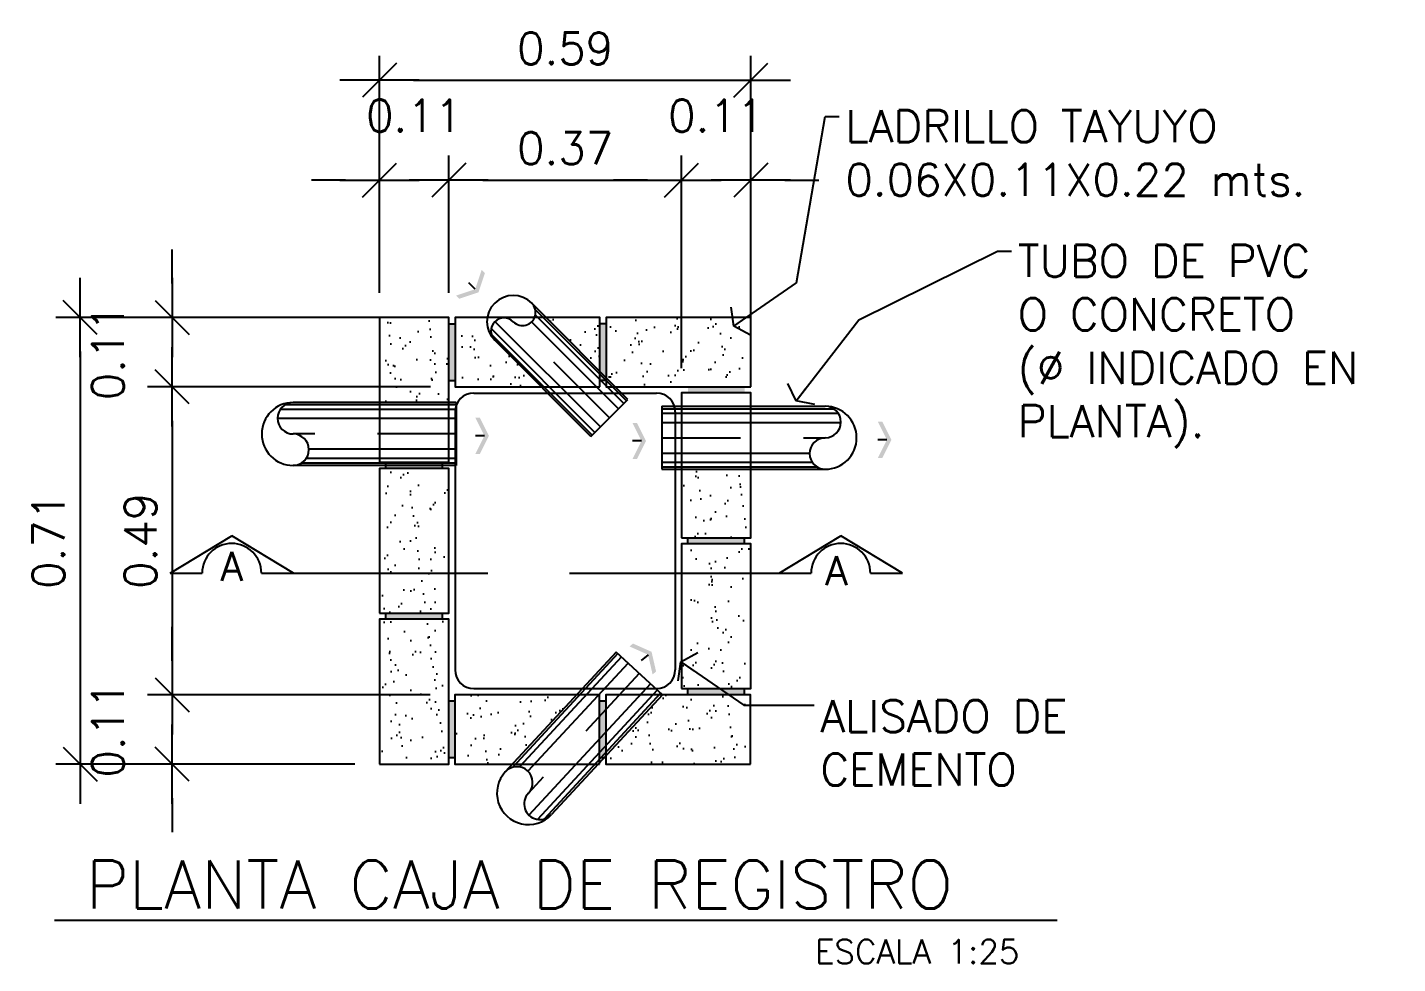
# Model space of a CAD drawing. Header units: inches. Extents: x -9 to 337, y -247 to 209.
# Drawn here: x 116.587 to 118.764, y -171.675 to -170.188 of the extents above; entities that cross this region are included whole.
import ezdxf

# ---------------------------------------------------------------- set-up
doc = ezdxf.new("R2010")
doc.units = ezdxf.units.IN
doc.header["$MEASUREMENT"] = 0
doc.header["$PDMODE"] = 34
doc.linetypes.add('CENTER2', pattern=[1.125, 0.75, -0.125, 0.125, -0.125])
doc.linetypes.add('HIDDEN2', pattern=[0.1875, 0.125, -0.0625])
doc.layers.add('DRE_DET', color=1, linetype='Continuous')
doc.styles.add('NT_10', font='romans.shx', dxfattribs={"height": 0.0203})
doc.styles.add('NT_12.5', font='romans.shx', dxfattribs={"height": 0.0254})
doc.styles.add('NT_25', font='romans.shx', dxfattribs={"height": 0.0509})
doc.dimstyles.new('DD_10 FLE', dxfattribs={"dimtxt": 0.0203, "dimasz": 0.022, "dimexe": 0.015, "dimexo": 0.015, "dimgap": 0.01, "dimtad": 1, "dimzin": 0, "dimdsep": 46, "dimtxsty": 'NT_10', "dimblk": 'FLECHA', "dimcen": 0.015, "dimdle": 0.015, "dimse1": 1, "dimse2": 1, "dimclrt": 4, "dimaunit": 1, "dimadec": 4, "dimazin": 0, "dimtfac": 1, "dimtofl": 0, "dimtmove": 2, "dimatfit": 3, "dimldrblk": 'FLECHA', "dimfxl": 1, "dimtolj": 1, "dimtzin": 0, "dimarcsym": 0})
doc.dimstyles.new('DD_25 G', dxfattribs={"dimtxt": 0.0509, "dimasz": 0.054, "dimexe": 0.039, "dimexo": 0.039, "dimgap": 0.0252, "dimtad": 1, "dimzin": 0, "dimdsep": 46, "dimtxsty": 'NT_25', "dimblk": 'COT2', "dimcen": 0.09, "dimdle": 0.039, "dimclrt": 4, "dimadec": 0, "dimazin": 0, "dimtfac": 1, "dimtofl": 0, "dimtmove": 2, "dimatfit": 3, "dimldrblk": 'COT2', "dimfxl": 1, "dimtolj": 1, "dimtzin": 0, "dimarcsym": 0})
pattern_1 = [(127.5, (-259.67938, -473.805236), (-0.0489413237, -0.0016000313), [0, -0.038608, 0, -0.04318, 0, -0.041275]), (97.5, (-259.67938, -473.805236), (-0.07168251, 0.044952328), [0, -0.020828, 0, -0.034798, 0, -0.013335]), (57.5, (-259.67938, -473.83648), (-0.0001437185, 0.079099237), [0, -0.0127, 0, -0.04572, 0, -0.05969]), (47.5, (-259.67938, -473.83648), (-0.022292932, 0.076355645), [0, -0.00635, 0, -0.029972, 0, -0.03429])]

# ---------------------------------------------------------------- blocks, each defined once
blk = doc.blocks.new('COT2')
at = {"color": 9, "linetype": 'ByBlock'}
blk.add_line((-0.5, -0.5), (0.5, 0.5), dxfattribs=at)
blk.add_line((-1.164, 0), (1.164, 0))
blk = doc.blocks.new('*D430')
at = {"layer": 'DEFPOINTS', "color": 0, "transparency": 16777216}
for p in [(117.1462, -170.6487), (116.6709, -171.3581), (117.1462, -171.3581)]:
    blk.add_point(p, dxfattribs=at)
at = {"layer": 'DRE_DET', "color": 0, "lineweight": -2, "transparency": 16777216}
for p, q in [((117.1072, -170.6487), (116.6319, -170.6487)), ((116.6709, -170.7027), (116.6709, -171.3041)), ((117.1072, -171.3581), (116.6319, -171.3581))]:
    blk.add_line(p, q, dxfattribs=at)
at = {"layer": 'DRE_DET', "color": 0, "lineweight": -2, "transparency": 16777216, "xscale": 0.05400000000000001, "yscale": 0.05400000000000001, "zscale": 0.05400000000000001}
for p, rotation in [((116.6709, -170.6487), 90), ((116.6709, -171.3581), 270)]:
    blk.add_blockref('COT2', p, dxfattribs=dict(at, rotation=rotation))
at = {"layer": 'DRE_DET', "color": 4, "transparency": 16777216, "insert": (116.6203, -171.0034), "char_height": 0.0509, "attachment_point": 5, "rotation": 90, "style": 'NT_25'}
blk.add_mtext('\\A1;0.71', dxfattribs=at)
blk = doc.blocks.new('*D431')
at = {"layer": 'DEFPOINTS', "color": 0, "transparency": 16777216}
for p in [(117.2659, -171.2481), (116.8169, -171.3581), (117.1462, -171.3581)]:
    blk.add_point(p, dxfattribs=at)
at = {"layer": 'DRE_DET', "color": 0, "lineweight": -2, "transparency": 16777216}
for p, q in [((116.8169, -171.1941), (116.8169, -171.1401)), ((117.2269, -171.2481), (116.7779, -171.2481)), ((117.1072, -171.3581), (116.7779, -171.3581)), ((116.8169, -171.4121), (116.8169, -171.4661))]:
    blk.add_line(p, q, dxfattribs=at)
at = {"layer": 'DRE_DET', "color": 0, "lineweight": -2, "transparency": 16777216, "xscale": 0.05400000000000001, "yscale": 0.05400000000000001, "zscale": 0.05400000000000001}
for p, rotation in [((116.8169, -171.2481), 270), ((116.8169, -171.3581), 90)]:
    blk.add_blockref('COT2', p, dxfattribs=dict(at, rotation=rotation))
at = {"layer": 'DRE_DET', "color": 4, "transparency": 16777216, "insert": (116.7147, -171.3031), "char_height": 0.0509, "attachment_point": 5, "rotation": 90, "style": 'NT_25'}
blk.add_mtext('\\A1;0.11', dxfattribs=at)
blk = doc.blocks.new('*D432')
at = {"layer": 'DEFPOINTS', "color": 0, "transparency": 16777216}
for p in [(117.2662, -170.7587), (116.8169, -171.2481), (117.2659, -171.2481)]:
    blk.add_point(p, dxfattribs=at)
at = {"layer": 'DRE_DET', "color": 0, "lineweight": -2, "transparency": 16777216}
for p, q in [((117.2272, -170.7587), (116.7779, -170.7587)), ((116.8169, -170.8127), (116.8169, -171.1941)), ((117.2269, -171.2481), (116.7779, -171.2481))]:
    blk.add_line(p, q, dxfattribs=at)
at = {"layer": 'DRE_DET', "color": 0, "lineweight": -2, "transparency": 16777216, "xscale": 0.05400000000000001, "yscale": 0.05400000000000001, "zscale": 0.05400000000000001}
for p, rotation in [((116.8169, -170.7587), 90), ((116.8169, -171.2481), 270)]:
    blk.add_blockref('COT2', p, dxfattribs=dict(at, rotation=rotation))
at = {"layer": 'DRE_DET', "color": 4, "transparency": 16777216, "insert": (116.7663, -171.0034), "char_height": 0.0509, "attachment_point": 5, "rotation": 90, "style": 'NT_25'}
blk.add_mtext('\\A1;0.49', dxfattribs=at)
blk = doc.blocks.new('*D433')
at = {"layer": 'DEFPOINTS', "color": 0, "transparency": 16777216}
for p in [(117.2662, -170.6487), (116.8169, -170.7587), (117.2662, -170.7587)]:
    blk.add_point(p, dxfattribs=at)
at = {"layer": 'DRE_DET', "color": 0, "lineweight": -2, "transparency": 16777216}
for p, q in [((116.8169, -170.5947), (116.8169, -170.5407)), ((117.2272, -170.6487), (116.7779, -170.6487)), ((117.2272, -170.7587), (116.7779, -170.7587)), ((116.8169, -170.8127), (116.8169, -170.8667))]:
    blk.add_line(p, q, dxfattribs=at)
at = {"layer": 'DRE_DET', "color": 0, "lineweight": -2, "transparency": 16777216, "xscale": 0.05400000000000001, "yscale": 0.05400000000000001, "zscale": 0.05400000000000001}
for p, rotation in [((116.8169, -170.6487), 270), ((116.8169, -170.7587), 90)]:
    blk.add_blockref('COT2', p, dxfattribs=dict(at, rotation=rotation))
at = {"layer": 'DRE_DET', "color": 4, "transparency": 16777216, "insert": (116.7147, -170.7037), "char_height": 0.0509, "attachment_point": 5, "rotation": 90, "style": 'NT_25'}
blk.add_mtext('\\A1;0.11', dxfattribs=at)
blk = doc.blocks.new('*D434')
at = {"layer": 'DEFPOINTS', "color": 0, "transparency": 16777216}
for p in [(117.7362, -170.2719), (117.1462, -170.6487), (117.7362, -170.6487)]:
    blk.add_point(p, dxfattribs=at)
at = {"layer": 'DRE_DET', "color": 0, "lineweight": -2, "transparency": 16777216}
for p, q in [((117.1462, -170.6097), (117.1462, -170.2329)), ((117.7362, -170.6097), (117.7362, -170.2329)), ((117.2002, -170.2719), (117.6822, -170.2719))]:
    blk.add_line(p, q, dxfattribs=at)
at = {"layer": 'DRE_DET', "color": 0, "lineweight": -2, "transparency": 16777216, "xscale": 0.05400000000000001, "yscale": 0.05400000000000001, "zscale": 0.05400000000000001, "rotation": 180}
blk.add_blockref('COT2', (117.1462, -170.2719), dxfattribs=at)
at = {"layer": 'DRE_DET', "color": 0, "lineweight": -2, "transparency": 16777216, "xscale": 0.05400000000000001, "yscale": 0.05400000000000001, "zscale": 0.05400000000000001}
blk.add_blockref('COT2', (117.7362, -170.2719), dxfattribs=at)
at = {"layer": 'DRE_DET', "color": 4, "transparency": 16777216, "insert": (117.4412, -170.2213), "char_height": 0.0509, "attachment_point": 5, "style": 'NT_25'}
blk.add_mtext('\\A1;0.59', dxfattribs=at)
blk = doc.blocks.new('*D435')
at = {"layer": 'DEFPOINTS', "color": 0, "transparency": 16777216}
for p in [(117.7362, -170.4303), (117.6262, -170.7684), (117.7362, -170.7684)]:
    blk.add_point(p, dxfattribs=at)
at = {"layer": 'DRE_DET', "color": 0, "lineweight": -2, "transparency": 16777216}
for p, q in [((117.6262, -170.7294), (117.6262, -170.3913)), ((117.7362, -170.7294), (117.7362, -170.3913)), ((117.5722, -170.4303), (117.5182, -170.4303)), ((117.7902, -170.4303), (117.8442, -170.4303))]:
    blk.add_line(p, q, dxfattribs=at)
at = {"layer": 'DRE_DET', "color": 0, "lineweight": -2, "transparency": 16777216, "xscale": 0.05400000000000001, "yscale": 0.05400000000000001, "zscale": 0.05400000000000001}
blk.add_blockref('COT2', (117.6262, -170.4303), dxfattribs=at)
at = {"layer": 'DRE_DET', "color": 0, "lineweight": -2, "transparency": 16777216, "xscale": 0.05400000000000001, "yscale": 0.05400000000000001, "zscale": 0.05400000000000001, "rotation": 180}
blk.add_blockref('COT2', (117.7362, -170.4303), dxfattribs=at)
at = {"layer": 'DRE_DET', "color": 4, "transparency": 16777216, "insert": (117.6812, -170.3281), "char_height": 0.0509, "attachment_point": 5, "style": 'NT_25'}
blk.add_mtext('\\A1;0.11', dxfattribs=at)
blk = doc.blocks.new('*D436')
at = {"layer": 'DEFPOINTS', "color": 0, "transparency": 16777216}
for p in [(117.6262, -170.4303), (117.2562, -170.6487), (117.6262, -170.7684)]:
    blk.add_point(p, dxfattribs=at)
at = {"layer": 'DRE_DET', "color": 0, "lineweight": -2, "transparency": 16777216}
for p, q in [((117.2562, -170.6097), (117.2562, -170.3913)), ((117.6262, -170.7294), (117.6262, -170.3913)), ((117.3102, -170.4303), (117.5722, -170.4303))]:
    blk.add_line(p, q, dxfattribs=at)
at = {"layer": 'DRE_DET', "color": 0, "lineweight": -2, "transparency": 16777216, "xscale": 0.05400000000000001, "yscale": 0.05400000000000001, "zscale": 0.05400000000000001, "rotation": 180}
blk.add_blockref('COT2', (117.2562, -170.4303), dxfattribs=at)
at = {"layer": 'DRE_DET', "color": 0, "lineweight": -2, "transparency": 16777216, "xscale": 0.05400000000000001, "yscale": 0.05400000000000001, "zscale": 0.05400000000000001}
blk.add_blockref('COT2', (117.6262, -170.4303), dxfattribs=at)
at = {"layer": 'DRE_DET', "color": 4, "transparency": 16777216, "insert": (117.4412, -170.3797), "char_height": 0.0509, "attachment_point": 5, "style": 'NT_25'}
blk.add_mtext('\\A1;0.37', dxfattribs=at)
blk = doc.blocks.new('*D437')
at = {"layer": 'DEFPOINTS', "color": 0, "transparency": 16777216}
for p in [(117.2562, -170.4303), (117.1462, -170.6487), (117.2562, -170.6487)]:
    blk.add_point(p, dxfattribs=at)
at = {"layer": 'DRE_DET', "color": 0, "lineweight": -2, "transparency": 16777216}
for p, q in [((117.1462, -170.6097), (117.1462, -170.3913)), ((117.2562, -170.6097), (117.2562, -170.3913)), ((117.0922, -170.4303), (117.0382, -170.4303)), ((117.3102, -170.4303), (117.3642, -170.4303))]:
    blk.add_line(p, q, dxfattribs=at)
at = {"layer": 'DRE_DET', "color": 0, "lineweight": -2, "transparency": 16777216, "xscale": 0.05400000000000001, "yscale": 0.05400000000000001, "zscale": 0.05400000000000001}
blk.add_blockref('COT2', (117.1462, -170.4303), dxfattribs=at)
at = {"layer": 'DRE_DET', "color": 0, "lineweight": -2, "transparency": 16777216, "xscale": 0.05400000000000001, "yscale": 0.05400000000000001, "zscale": 0.05400000000000001, "rotation": 180}
blk.add_blockref('COT2', (117.2562, -170.4303), dxfattribs=at)
at = {"layer": 'DRE_DET', "color": 4, "transparency": 16777216, "insert": (117.2012, -170.3281), "char_height": 0.0509, "attachment_point": 5, "style": 'NT_25'}
blk.add_mtext('\\A1;0.11', dxfattribs=at)
blk = doc.blocks.new('FLECHA')
at = {"color": 9, "linetype": 'ByBlock'}
for p, q in [((-0.619, 1.239), (0, 0)), ((0, 0), (-0.619, -1.239))]:
    blk.add_line(p, q, dxfattribs=at)
blk.add_line((0, 0), (-1.164, 0))
blk = doc.blocks.new('FP 10')
at = {"color": 0}
blk.add_line((0, 0.0144), (0, 0), dxfattribs=at)
for points in [[(-0.0288, 0), (0, 0.0144), (-0.0288, 0.0072), (0, 0.0216)], [(0.0288, 0), (0, 0.0144), (0.0288, 0.0072), (0, 0.0216)]]:
    blk.add_solid(points, dxfattribs=at)

msp = doc.modelspace()

# ---------------------------------------------------------------- hatches: boundary and pattern name
at = {"layer": 'DRE_DET', "linetype": 'CENTER2'}
h = msp.add_hatch(dxfattribs=at)
h.set_pattern_fill('AR-SAND', color=8, scale=0.001, angle=90, style=0)
h.set_pattern_definition(pattern_1)
h.paths.add_polyline_path([(117.2562, -170.7837), (117.2562, -170.6487), (117.1462, -170.6487), (117.1462, -170.7837)])
h = msp.add_hatch(color=256, dxfattribs=at)
h.paths.add_polyline_path([(117.5062, -170.6587), (117.4962, -170.6587), (117.4962, -170.7487), (117.5062, -170.7487)])
h.paths.add_polyline_path([(117.2662, -170.6587), (117.2562, -170.6587), (117.2562, -170.7487), (117.2662, -170.7487)])
h = msp.add_hatch(dxfattribs=at)
h.set_pattern_fill('AR-SAND', color=8, scale=0.001, angle=90, style=0)
h.set_pattern_definition(pattern_1)
h.paths.add_polyline_path([(117.2662, -170.6487), (117.2662, -170.7587), (117.275, -170.7587), (117.3394, -170.6951)])
h = msp.add_hatch(dxfattribs=at)
h.set_pattern_fill('AR-SAND', color=8, scale=0.001, angle=90, style=0)
h.set_pattern_definition(pattern_1)
h.paths.add_polyline_path([(117.3394, -170.6951), (117.275, -170.7587), (117.4031, -170.7587)])
h.paths.add_polyline_path([(117.4962, -170.734), (117.4962, -170.6487), (117.411, -170.6487)])
h = msp.add_hatch(dxfattribs=at)
h.set_pattern_fill('AR-SAND', color=8, scale=0.001, angle=90, style=0)
h.set_pattern_definition(pattern_1)
h.paths.add_polyline_path([(117.7362, -170.7587), (117.7362, -170.6487), (117.5062, -170.6487), (117.5062, -170.744), (117.521, -170.7587)])
h = msp.add_hatch(color=256, dxfattribs=at)
h.paths.add_polyline_path([(117.7262, -170.7599), (117.6362, -170.7599), (117.6362, -170.7637), (117.7262, -170.7637)])
h.paths.add_polyline_path([(117.7262, -170.7587), (117.6362, -170.7587), (117.6362, -170.7599), (117.7262, -170.7599)])
h.paths.add_polyline_path([(117.7262, -170.7637), (117.6362, -170.7637), (117.6362, -170.7684), (117.7262, -170.7684)])
h = msp.add_hatch(color=256, dxfattribs=at)
h.paths.add_polyline_path([(117.2462, -170.8799), (117.1562, -170.8799), (117.1562, -170.8837), (117.2462, -170.8837)])
h.paths.add_polyline_path([(117.2462, -170.8787), (117.1562, -170.8787), (117.1562, -170.8799), (117.2462, -170.8799)])
h.paths.add_polyline_path([(117.2462, -170.8837), (117.1562, -170.8837), (117.1562, -170.8884), (117.2462, -170.8884)])
h = msp.add_hatch(dxfattribs=at)
h.set_pattern_fill('AR-SAND', color=8, scale=0.001, angle=90, style=0)
h.set_pattern_definition(pattern_1)
h.paths.add_polyline_path([(117.7362, -170.9984), (117.7362, -170.8897), (117.6262, -170.8897), (117.6262, -170.9984)])
h.paths.add_polyline_path([(117.7362, -171.0081), (117.6262, -171.0081), (117.6262, -171.2381), (117.7362, -171.2381)])
h.paths.add_polyline_path([(117.7357, -171.3581), (117.7357, -171.2481), (117.5956, -171.2481), (117.5057, -171.3452), (117.5057, -171.3581)])
h.paths.add_polyline_path([(117.2659, -171.2481), (117.2659, -171.3581), (117.3573, -171.3581), (117.4592, -171.2481)])
h.paths.add_polyline_path([(117.1462, -171.3581), (117.2562, -171.3581), (117.2562, -171.1281), (117.1462, -171.1281)])
h.paths.add_polyline_path([(117.1462, -171.1184), (117.2562, -171.1184), (117.2562, -170.8884), (117.1462, -170.8884)])
h = msp.add_hatch(color=256, dxfattribs=at)
h.paths.add_polyline_path([(117.7262, -170.9996), (117.6362, -170.9996), (117.6362, -171.0034), (117.7262, -171.0034)])
h.paths.add_polyline_path([(117.7262, -170.9984), (117.6362, -170.9984), (117.6362, -170.9996), (117.7262, -170.9996)])
h.paths.add_polyline_path([(117.7262, -171.0034), (117.6362, -171.0034), (117.6362, -171.0081), (117.7262, -171.0081)])
h = msp.add_hatch(color=256, dxfattribs=at)
h.paths.add_polyline_path([(117.2462, -171.1196), (117.1562, -171.1196), (117.1562, -171.1234), (117.2462, -171.1234)])
h.paths.add_polyline_path([(117.2462, -171.1184), (117.1562, -171.1184), (117.1562, -171.1196), (117.2462, -171.1196)])
h.paths.add_polyline_path([(117.2462, -171.1234), (117.1562, -171.1234), (117.1562, -171.1281), (117.2462, -171.1281)])
h = msp.add_hatch(color=256, dxfattribs=at)
h.paths.add_polyline_path([(117.7262, -171.2393), (117.6362, -171.2393), (117.6362, -171.2431), (117.7262, -171.2431)])
h.paths.add_polyline_path([(117.7262, -171.2381), (117.6362, -171.2381), (117.6362, -171.2393), (117.7262, -171.2393)])
h.paths.add_polyline_path([(117.7262, -171.2431), (117.6362, -171.2431), (117.6362, -171.2479), (117.7262, -171.2479)])
for points in [[(117.2562, -171.3482), (117.2659, -171.3482), (117.2659, -171.2581), (117.2562, -171.2581)], [(117.5057, -171.2581), (117.4959, -171.2581), (117.4959, -171.3482), (117.5057, -171.3482)]]:
    msp.add_hatch(color=256, dxfattribs=at).paths.add_polyline_path(points)

# ---------------------------------------------------------------- linework, layer by layer
at = {"layer": 'DRE_DET', "color": 1, "linetype": 'ByBlock'}
for p, q in [((117.541, -170.7787), (117.3882, -170.626)), ((117.482, -170.8377), (117.3293, -170.6849)), ((117.2683, -170.7837), (117.0091, -170.7837)), ((117.2683, -170.7837), (117.2683, -170.8837)), ((117.482, -170.8377), (117.541, -170.7787)), ((117.595, -170.7897), (117.595, -170.8897)), ((117.595, -170.7897), (117.8543, -170.7897)), ((117.2683, -170.8837), (117.0091, -170.8837)), ((117.595, -170.8897), (117.8543, -170.8897)), ((117.5223, -171.1801), (117.3461, -171.3702)), ((117.5957, -171.248), (117.5223, -171.1801)), ((117.5957, -171.248), (117.4195, -171.4382))]:
    msp.add_line(p, q, dxfattribs=at)
at = {"layer": 'DRE_DET', "color": 8, "linetype": 'Continuous'}
for p, q in [((117.5387, -170.781), (117.3938, -170.636)), ((117.5344, -170.7853), (117.3939, -170.6447)), ((117.4886, -170.8311), (117.3236, -170.6661)), ((117.4972, -170.8225), (117.3297, -170.6551)), ((117.5259, -170.7939), (117.3878, -170.6558)), ((117.4843, -170.8354), (117.3237, -170.6749)), ((117.2683, -170.7948), (116.9883, -170.7948)), ((117.2683, -170.7875), (116.9959, -170.7875)), ((117.595, -170.7935), (117.8675, -170.7935)), ((117.2683, -170.8093), (116.9841, -170.8093)), ((117.595, -170.8007), (117.8751, -170.8007)), ((117.595, -170.8153), (117.8793, -170.8153)), ((117.2683, -170.858), (117.0341, -170.858)), ((117.2683, -170.8799), (117.0223, -170.8799)), ((117.2683, -170.8726), (117.0299, -170.8726)), ((117.595, -170.864), (117.8293, -170.864)), ((117.595, -170.8786), (117.8335, -170.8786)), ((117.595, -170.8859), (117.8411, -170.8859)), ((117.5251, -171.1826), (117.3579, -171.3631)), ((117.5305, -171.1876), (117.3684, -171.3625)), ((117.5412, -171.1975), (117.3819, -171.3693)), ((117.5769, -171.2306), (117.3837, -171.4391)), ((117.5876, -171.2405), (117.3972, -171.4459)), ((117.5929, -171.2455), (117.4077, -171.4453))]:
    msp.add_line(p, q, dxfattribs=at)
at = {"layer": 'DRE_DET', "linetype": 'ByBlock'}
for p, q in [((117.2559, -170.6587), (117.2659, -170.6587)), ((117.5065, -170.6587), (117.4965, -170.6587)), ((117.2559, -170.7487), (117.2659, -170.7487)), ((117.5065, -170.7487), (117.4965, -170.7487)), ((117.1562, -170.8887), (117.1562, -170.8787)), ((117.1562, -170.889), (117.1562, -170.879)), ((117.2462, -170.8887), (117.2462, -170.8787)), ((117.2462, -170.889), (117.2462, -170.879)), ((117.6362, -171.0084), (117.6362, -170.9984)), ((117.6362, -171.0087), (117.6362, -170.9987)), ((117.7262, -171.0084), (117.7262, -170.9984)), ((117.7262, -171.0087), (117.7262, -170.9987)), ((117.1562, -171.1284), (117.1562, -171.1184)), ((117.1562, -171.1287), (117.1562, -171.1187)), ((117.2462, -171.1284), (117.2462, -171.1184)), ((117.2462, -171.1287), (117.2462, -171.1187)), ((117.6362, -171.2481), (117.6362, -171.2381)), ((117.6362, -171.2484), (117.6362, -171.2384)), ((117.7262, -171.2481), (117.7262, -171.2381)), ((117.7262, -171.2484), (117.7262, -171.2384)), ((117.2662, -171.2581), (117.2562, -171.2581)), ((117.5059, -171.2581), (117.4959, -171.2581)), ((117.2662, -171.3482), (117.2562, -171.3482)), ((117.5059, -171.3482), (117.4959, -171.3482))]:
    msp.add_line(p, q, dxfattribs=at)
at = {"layer": 'DRE_DET', "color": 8, "linetype": 'HIDDEN2'}
for p, q in [((117.5115, -170.8082), (117.3587, -170.6554)), ((117.2683, -170.8337), (117.0091, -170.8337)), ((117.595, -170.8397), (117.8543, -170.8397)), ((117.559, -171.214), (117.3828, -171.4042))]:
    msp.add_line(p, q, dxfattribs=at)
at = {"layer": 'DRE_DET', "color": 3, "linetype": 'ByBlock'}
for p, q in [((117.2962, -170.7687), (117.5862, -170.7687)), ((117.2962, -171.2381), (117.5862, -171.2381))]:
    msp.add_line(p, q, dxfattribs=at)
at = {"layer": 'DRE_DET', "color": 3, "linetype": 'CENTER2'}
for p, q in [((117.2662, -170.7987), (117.2662, -171.2081)), ((117.6162, -170.7987), (117.6162, -171.2081))]:
    msp.add_line(p, q, dxfattribs=at)
at = {"layer": 'DRE_DET', "color": 2, "linetype": 'ByBlock'}
for p, q in [((116.8137, -171.0547), (116.9115, -170.9954)), ((117.0094, -171.0547), (116.9115, -170.9954)), ((117.7812, -171.0547), (117.8791, -170.9954)), ((117.977, -171.0547), (117.8791, -170.9954)), ((116.8137, -171.0547), (116.8644, -171.0547)), ((116.9586, -171.0547), (117.0094, -171.0547)), ((117.7812, -171.0547), (117.832, -171.0547)), ((117.9262, -171.0547), (117.977, -171.0547))]:
    msp.add_line(p, q, dxfattribs=at)
at = {"layer": 'DRE_DET', "color": 4, "linetype": 'CENTER2'}
for p, q in [((117.0094, -171.0547), (117.3183, -171.0547)), ((117.4482, -171.0547), (117.7812, -171.0547))]:
    msp.add_line(p, q, dxfattribs=at)
at = {"layer": 'DRE_DET', "color": 1, "linetype": 'Continuous'}
msp.add_line((116.6299, -171.606), (118.215, -171.606), dxfattribs=at)
at = {"layer": 'DRE_DET'}
msp.add_line((117.8445, -171.606), (118.2231, -171.606), dxfattribs=at)
at = {"layer": 'DRE_DET', "color": 4, "linetype": 'ByBlock'}
for points in [[(117.1462, -170.8787), (117.2562, -170.8787), (117.2562, -170.6487), (117.1462, -170.6487)], [(117.4962, -170.7587), (117.4962, -170.6487), (117.2662, -170.6487), (117.2662, -170.7587)], [(117.7362, -170.7587), (117.7362, -170.6487), (117.5062, -170.6487), (117.5062, -170.7587)], [(117.6262, -170.9984), (117.7362, -170.9984), (117.7362, -170.7684), (117.6262, -170.7684)], [(117.1462, -171.1184), (117.2562, -171.1184), (117.2562, -170.8884), (117.1462, -170.8884)], [(117.6262, -171.2381), (117.7362, -171.2381), (117.7362, -171.0081), (117.6262, -171.0081)], [(117.1462, -171.3581), (117.2562, -171.3581), (117.2562, -171.1281), (117.1462, -171.1281)], [(117.4959, -171.3581), (117.4959, -171.2481), (117.2659, -171.2481), (117.2659, -171.3581)], [(117.7357, -171.3581), (117.7357, -171.2481), (117.5057, -171.2481), (117.5057, -171.3581)]]:
    msp.add_lwpolyline(points, close=True, dxfattribs=at)
at = {"layer": 'DRE_DET', "color": 1, "linetype": 'ByBlock'}
for centre, radius, start, end in [((117.3587, -170.6554), 0.0417, 44.9998, 224.9998), ((117.3735, -170.6407), 0.0208, 224.9998, 44.9998), ((117.344, -170.6702), 0.0208, 44.9998, 224.9998), ((117.0091, -170.8337), 0.05, 90, 270), ((117.0091, -170.8087), 0.025, 90, 270), ((117.8543, -170.8147), 0.025, 270, 90), ((117.8543, -170.8397), 0.05, 270, 90), ((117.0091, -170.8587), 0.025, 270, 90), ((117.8543, -170.8647), 0.025, 90, 270), ((117.3645, -171.3872), 0.025, 317.1754, 137.1754), ((117.3828, -171.4042), 0.05, 137.1754, 317.1754), ((117.4011, -171.4212), 0.025, 137.1754, 317.1754)]:
    msp.add_arc(centre, radius, start, end, dxfattribs=at)
at = {"layer": 'DRE_DET', "color": 3, "linetype": 'ByBlock'}
for centre, start, end in [((117.2962, -170.7987), 90, 180), ((117.5862, -170.7987), 0, 90), ((117.2962, -171.2081), 180, 270), ((117.5862, -171.2081), 270, 360)]:
    msp.add_arc(centre, 0.03, start, end, dxfattribs=at)
at = {"layer": 'DRE_DET', "color": 2, "linetype": 'ByBlock'}
for centre in [(116.9115, -171.0547), (117.8791, -171.0547)]:
    msp.add_arc(centre, 0.0471, 0, 180, dxfattribs=at)

# ---------------------------------------------------------------- block references
at = {"layer": 'DRE_DET', "color": 1, "linetype": 'Continuous'}
for p, rotation in [((117.2882, -170.5935), 224.9997772421025), ((117.2985, -170.8368), 270.0000000000228), ((117.5481, -170.8448), 270.0000000000228), ((117.938, -170.8429), 270.0000000000228)]:
    msp.add_blockref('FP 10', p, dxfattribs=dict(at, rotation=rotation))
at = {"layer": 'DRE_DET', "color": 1, "linetype": 'Continuous', "xscale": -1, "rotation": 309.54248563663}
msp.add_blockref('FP 10', (117.5618, -171.1934), dxfattribs=at)

# ---------------------------------------------------------------- texts
at = {"layer": 'DRE_DET', "color": 4, "linetype": 'Continuous', "style": 'NT_10'}
for p in [(116.894, -171.0667), (117.8547, -171.0736)]:
    msp.add_text('A', height=0.0457, dxfattribs=at).set_placement(p)
at = {"layer": 'DRE_DET', "color": 6, "linetype": 'Continuous', "style": 'NT_25'}
msp.add_text('PLANTA CAJA DE REGISTRO', height=0.07635, dxfattribs=at).set_placement((116.6796, -171.5876))
at = {"layer": 'DRE_DET', "color": 2, "linetype": 'Continuous', "style": 'NT_12.5'}
msp.add_text('ESCALA 1:25', height=0.0381, dxfattribs=at).set_placement((117.838, -171.6749))
at = {"layer": 'DRE_DET', "color": 1, "linetype": 'Continuous', "char_height": 0.0509, "attachment_point": 1, "style": 'NT_25'}
for s, insert in [('LADRILLO TAYUYO\\P0.06X0.11X0.22 mts.', (117.8864, -170.3195)), ('TUBO DE PVC\\PO CONCRETO\\P(%%C INDICADO EN\\PPLANTA).', (118.1602, -170.5333)), ('ALISADO DE\\PCEMENTO', (117.8466, -171.2564))]:
    msp.add_mtext(s, dxfattribs=dict(at, insert=insert))

# ---------------------------------------------------------------- dimensions: what is measured, and where the dimension line sits
at = {"layer": 'DRE_DET', "color": 1}
for base, p1, p2, picture, middle in [((117.7362, -170.2719), (117.1462, -170.6487), (117.7362, -170.6487), '*D434', (117.4412, -170.2213)), ((117.2562, -170.4303), (117.1462, -170.6487), (117.2562, -170.6487), '*D437', (117.2012, -170.3281)), ((117.7362, -170.4303), (117.6262, -170.7684), (117.7362, -170.7684), '*D435', (117.6812, -170.3281)), ((117.6262, -170.4303), (117.2562, -170.6487), (117.6262, -170.7684), '*D436', (117.4412, -170.3797))]:
    dim = msp.add_linear_dim(base=base, p1=p1, p2=p2, dimstyle='DD_25 G', dxfattribs=at)
    dim.commit()
    dim.dimension.update_dxf_attribs({"geometry": picture, "text_midpoint": middle})
for base, p1, p2, picture, middle in [((116.8169, -170.7587), (117.2662, -170.6487), (117.2662, -170.7587), '*D433', (116.7147, -170.7037)), ((116.6709, -171.3581), (117.1462, -170.6487), (117.1462, -171.3581), '*D430', (116.6203, -171.0034)), ((116.8169, -171.2481), (117.2662, -170.7587), (117.2659, -171.2481), '*D432', (116.7663, -171.0034)), ((116.8169, -171.3581), (117.2659, -171.2481), (117.1462, -171.3581), '*D431', (116.7147, -171.3031))]:
    dim = msp.add_linear_dim(base=base, p1=p1, p2=p2, angle=90, dimstyle='DD_25 G', dxfattribs=at)
    dim.commit()
    dim.dimension.update_dxf_attribs({"geometry": picture, "text_midpoint": middle})

# ---------------------------------------------------------------- leaders
at = {"layer": 'DRE_DET', "linetype": 'Continuous', "annotation_type": 0, "has_hookline": 1, "hookline_direction": 0}
for points, text_width in [([(117.7092, -170.6622), (117.809, -170.5934), (117.8544, -170.3296), (117.8764, -170.3296)], 0.8071), ([(117.808, -170.7809), (117.9078, -170.6526), (118.1282, -170.5434), (118.1502, -170.5434)], 0.6035)]:
    msp.add_leader(points, dimstyle='DD_10 FLE', override={"dimgap": 0.01, "dimtad": 0}, dxfattribs=dict(at, text_width=text_width))
at = {"layer": 'DRE_DET', "linetype": 'Continuous'}
msp.add_leader([(117.6252, -171.1957), (117.7249, -171.2645), (117.8366, -171.2645)], dimstyle='DD_10 FLE', override={"dimgap": 0.01, "dimtad": 0}, dxfattribs=at)

doc.saveas('drawing.dxf')
